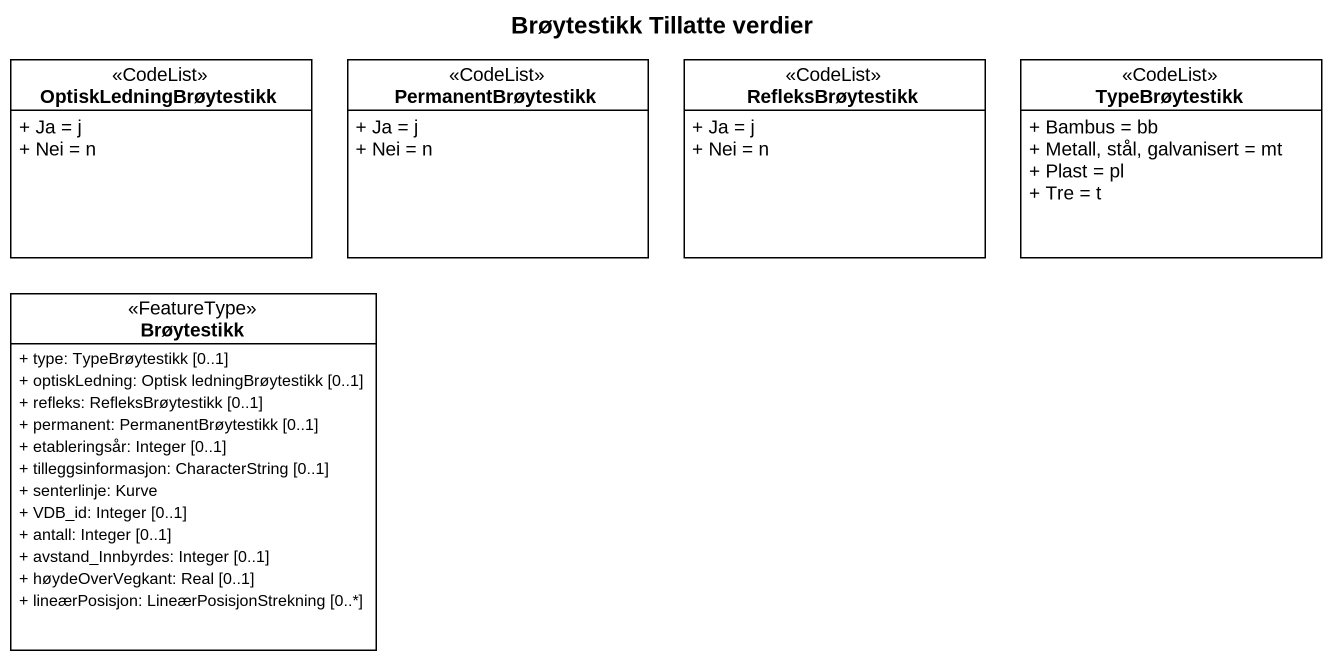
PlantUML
@startuml
title Brøytestikk Tillatte verdier
hide circle
hide empty members
skinparam classAttributeIconSize 0
class OptiskLedningBrøytestikk <<CodeList>> {
  + Ja = j
  + Nei = n
}
class PermanentBrøytestikk <<CodeList>> {
  + Ja = j
  + Nei = n
}
class RefleksBrøytestikk <<CodeList>> {
  + Ja = j
  + Nei = n
}
class TypeBrøytestikk <<CodeList>> {
  + Bambus = bb
  + Metall, stål, galvanisert = mt
  + Plast = pl
  + Tre = t
}
class Brøytestikk <<FeatureType>> {
  + type: TypeBrøytestikk [0..1]
  + optiskLedning: Optisk ledningBrøytestikk [0..1]
  + refleks: RefleksBrøytestikk [0..1]
  + permanent: PermanentBrøytestikk [0..1]
  + etableringsår: Integer [0..1]
  + tilleggsinformasjon: CharacterString [0..1]
  + senterlinje: Kurve
  + VDB_id: Integer [0..1]
  + antall: Integer [0..1]
  + avstand_Innbyrdes: Integer [0..1]
  + høydeOverVegkant: Real [0..1]
  + lineærPosisjon: LineærPosisjonStrekning [0..*]
}
@enduml
